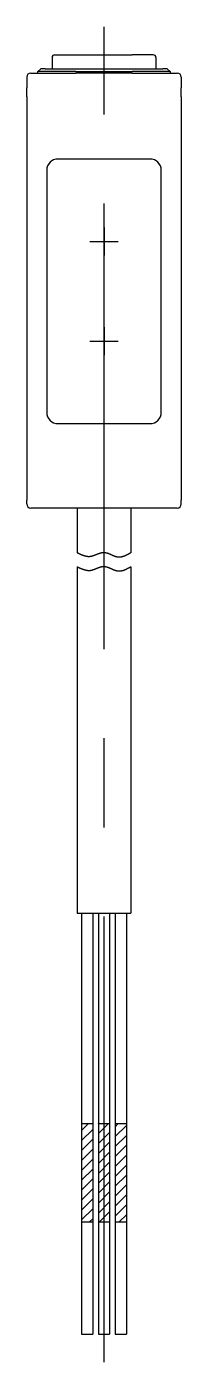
# Model space of a CAD drawing. Extents: x -19 to 102, y -28 to 519.
# Drawn here: x 16 to 27, y 124.6 to 219.7 of the extents above; entities that cross this region are included whole.
import ezdxf

# ---------------------------------------------------------------- set-up
doc = ezdxf.new("R2010")
doc.units = 0
doc.linetypes.add('CENTER', pattern=[50.8, 31.75, -6.35, 6.35, -6.35])
doc.linetypes.add('DASHED', pattern=[19.05, 12.7, -6.35])
doc.layers.get('0').update_dxf_attribs({"linetype": 'CONTINUOUS'})
doc.layers.add('CENTER', color=1, linetype='CONTINUOUS')

msp = doc.modelspace()

# ---------------------------------------------------------------- linework, layer by layer
at = {"color": 7, "linetype": 'CONTINUOUS'}
for p, q in [((17.8, 217.543), (17.8, 216.743)), ((18, 217.743), (19.5, 217.743)), ((19.5, 217.743), (23.5, 217.743)), ((25, 217.743), (23.5, 217.743)), ((25.2, 217.543), (25.2, 216.743)), ((16, 216.143), (16, 215.88)), ((16.3, 216.443), (16.8, 216.443)), ((17, 216.743), (16.8, 216.543)), ((16.8, 216.443), (16.8, 216.543)), ((19.5, 216.543), (16.8, 216.543)), ((16.8, 216.443), (19.5, 216.443)), ((17.316, 216.743), (17, 216.743)), ((17.316, 216.743), (17.8, 216.743)), ((17.8, 216.743), (19.75, 216.743)), ((19.5, 216.543), (23.5, 216.543)), ((23.5, 216.443), (19.5, 216.443)), ((19.75, 216.743), (20.015, 216.743)), ((20.015, 216.743), (20.135, 216.743)), ((20.135, 216.743), (22.865, 216.743)), ((22.865, 216.743), (22.985, 216.743)), ((22.985, 216.743), (23.25, 216.743)), ((23.25, 216.743), (25.2, 216.743)), ((26.2, 216.543), (23.5, 216.543)), ((23.5, 216.443), (26.2, 216.443)), ((25.2, 216.743), (25.676, 216.743)), ((26, 216.743), (25.676, 216.743)), ((26, 216.743), (26.2, 216.543)), ((26.2, 216.543), (26.2, 216.443)), ((26.2, 216.443), (26.7, 216.443)), ((27, 216.143), (27, 215.88)), ((16, 215.88), (16, 215.383)), ((16, 214.746), (16, 215.383)), ((27, 215.88), (27, 215.383)), ((27, 214.746), (27, 215.383)), ((16, 214.746), (16, 187.141)), ((27, 214.746), (27, 187.141)), ((20, 210.318), (18.225, 210.318)), ((24.775, 210.318), (20, 210.318)), ((17.425, 209.518), (17.425, 192.268)), ((25.575, 192.268), (25.575, 209.518)), ((18.225, 191.468), (24.775, 191.468)), ((16, 187.141), (16, 186.504)), ((16, 186.504), (16, 186.007)), ((27, 187.141), (27, 186.504)), ((27, 186.504), (27, 186.007)), ((16, 185.743), (16, 186.007)), ((27, 185.743), (27, 186.007)), ((26.7, 185.443), (16.3, 185.443)), ((19.6, 185.443), (16.3, 185.443)), ((23.4, 185.443), (19.6, 185.443)), ((19.6, 185.443), (19.6, 182.27)), ((23.4, 185.443), (23.4, 182.27)), ((19.6, 181.27), (19.6, 156.6)), ((23.4, 181.27), (23.4, 156.6)), ((19.6, 156.6), (19.9, 156.6)), ((19.9, 156.6), (19.9, 141.6)), ((19.9, 156.6), (20.7, 156.6)), ((20.7, 156.6), (20.7, 141.6)), ((20.7, 156.6), (21.1, 156.6)), ((21.1, 156.6), (21.1, 141.6)), ((21.1, 156.6), (21.9, 156.6)), ((21.9, 156.6), (21.9, 141.6)), ((21.9, 156.6), (22.3, 156.6)), ((22.3, 156.6), (22.3, 141.6)), ((22.3, 156.6), (23.1, 156.6)), ((23.1, 156.6), (23.1, 141.6)), ((23.1, 156.6), (23.4, 156.6)), ((19.9, 141.6), (19.9, 134.6)), ((19.9, 141.6), (20.7, 141.6)), ((20.7, 141.6), (20.7, 134.6)), ((21.1, 141.6), (21.1, 134.6)), ((21.1, 141.6), (21.9, 141.6)), ((21.9, 141.6), (21.9, 134.6)), ((22.3, 141.6), (22.3, 134.6)), ((22.3, 141.6), (23.1, 141.6)), ((23.1, 141.6), (23.1, 134.6)), ((19.9, 134.6), (19.9, 126.6)), ((19.9, 134.6), (20.7, 134.6)), ((20.7, 134.6), (20.7, 126.6)), ((21.1, 134.6), (21.1, 126.6)), ((21.1, 134.6), (21.9, 134.6)), ((21.9, 134.6), (21.9, 126.6)), ((22.3, 134.6), (22.3, 126.6)), ((22.3, 134.6), (23.1, 134.6)), ((23.1, 134.6), (23.1, 126.6)), ((19.9, 126.6), (20.7, 126.6)), ((21.1, 126.6), (21.9, 126.6)), ((22.3, 126.6), (23.1, 126.6))]:
    msp.add_line(p, q, dxfattribs=at)
at = {"color": 3, "linetype": 'DASHED'}
for p, q in [((21.5, 205.443), (21.5, 203.443)), ((20.5, 204.443), (22.5, 204.443)), ((21.5, 198.343), (21.5, 196.343)), ((20.5, 197.343), (22.5, 197.343))]:
    msp.add_line(p, q, dxfattribs=at)
at = {"color": 3, "linetype": 'CONTINUOUS'}
for p, q in [((19.9, 141.102), (20.398, 141.6)), ((19.9, 140.395), (20.7, 141.195)), ((21.1, 141.595), (21.105, 141.6)), ((21.1, 140.888), (21.812, 141.6)), ((21.1, 140.18), (21.9, 140.98)), ((22.3, 141.38), (22.52, 141.6)), ((22.3, 140.673), (23.1, 141.473)), ((19.9, 139.688), (20.7, 140.488)), ((21.1, 139.473), (21.9, 140.273)), ((22.3, 139.966), (23.1, 140.766)), ((22.3, 139.259), (23.1, 140.059)), ((19.9, 138.98), (20.7, 139.78)), ((19.9, 138.273), (20.7, 139.073)), ((21.1, 138.766), (21.9, 139.566)), ((22.3, 138.552), (23.1, 139.352)), ((19.9, 137.566), (20.7, 138.366)), ((21.1, 138.059), (21.9, 138.859)), ((21.1, 137.352), (21.9, 138.152)), ((22.3, 137.845), (23.1, 138.645)), ((19.9, 136.859), (20.7, 137.659)), ((21.1, 136.645), (21.9, 137.445)), ((22.3, 137.138), (23.1, 137.938)), ((22.3, 136.431), (23.1, 137.231)), ((19.9, 136.152), (20.7, 136.952)), ((19.9, 135.445), (20.7, 136.245)), ((21.1, 135.938), (21.9, 136.738)), ((22.3, 135.724), (23.1, 136.524)), ((19.9, 134.738), (20.7, 135.538)), ((21.1, 135.231), (21.9, 136.031)), ((21.176, 134.6), (21.9, 135.324)), ((22.3, 135.017), (23.1, 135.817)), ((22.591, 134.6), (23.1, 135.109)), ((20.469, 134.6), (20.7, 134.831)), ((21.883, 134.6), (21.9, 134.617))]:
    msp.add_line(p, q, dxfattribs=at)
at = {"color": 3}
for points in [[(19.6, 182.27, 0), (19.617, 182.262, 0), (19.634, 182.254, 0), (19.651, 182.246, 0), (19.669, 182.238, 0), (19.686, 182.23, 0), (19.703, 182.222, 0), (19.72, 182.214, 0), (19.738, 182.206, 0), (19.755, 182.199, 0), (19.772, 182.191, 0), (19.789, 182.183, 0), (19.806, 182.176, 0), (19.823, 182.168, 0), (19.84, 182.161, 0), (19.858, 182.153, 0), (19.875, 182.146, 0), (19.892, 182.139, 0), (19.909, 182.132, 0), (19.926, 182.125, 0), (19.944, 182.118, 0), (19.961, 182.112, 0), (19.978, 182.105, 0), (19.995, 182.099, 0), (20.012, 182.093, 0), (20.029, 182.087, 0), (20.047, 182.081, 0), (20.064, 182.075, 0), (20.081, 182.07, 0), (20.098, 182.065, 0), (20.115, 182.06, 0), (20.133, 182.055, 0), (20.15, 182.05, 0), (20.167, 182.046, 0), (20.184, 182.042, 0), (20.201, 182.038, 0), (20.218, 182.034, 0), (20.236, 182.031, 0), (20.253, 182.027, 0), (20.27, 182.024, 0), (20.287, 182.022, 0), (20.304, 182.019, 0), (20.322, 182.017, 0), (20.339, 182.016, 0), (20.356, 182.014, 0), (20.373, 182.013, 0), (20.39, 182.012, 0), (20.407, 182.011, 0), (20.425, 182.011, 0), (20.442, 182.011, 0), (20.459, 182.012, 0), (20.476, 182.012, 0), (20.493, 182.014, 0), (20.51, 182.015, 0), (20.528, 182.017, 0), (20.545, 182.019, 0), (20.562, 182.022, 0), (20.579, 182.025, 0), (20.596, 182.028, 0), (20.613, 182.032, 0), (20.631, 182.036, 0), (20.648, 182.04, 0), (20.665, 182.044, 0), (20.682, 182.049, 0), (20.699, 182.054, 0), (20.716, 182.059, 0), (20.734, 182.065, 0), (20.751, 182.07, 0), (20.768, 182.076, 0), (20.785, 182.082, 0), (20.802, 182.088, 0), (20.819, 182.095, 0), (20.837, 182.101, 0), (20.854, 182.108, 0), (20.871, 182.114, 0), (20.888, 182.121, 0), (20.905, 182.128, 0), (20.922, 182.135, 0), (20.939, 182.142, 0), (20.957, 182.149, 0), (20.974, 182.155, 0), (20.991, 182.162, 0), (21.008, 182.169, 0), (21.025, 182.176, 0), (21.042, 182.183, 0), (21.059, 182.19, 0), (21.076, 182.196, 0), (21.094, 182.203, 0), (21.111, 182.209, 0), (21.128, 182.216, 0), (21.145, 182.222, 0), (21.162, 182.228, 0), (21.179, 182.234, 0), (21.196, 182.239, 0), (21.213, 182.245, 0), (21.23, 182.25, 0), (21.247, 182.255, 0), (21.265, 182.26, 0), (21.282, 182.264, 0), (21.299, 182.268, 0), (21.316, 182.272, 0), (21.333, 182.276, 0), (21.35, 182.279, 0), (21.367, 182.282, 0), (21.384, 182.285, 0), (21.401, 182.287, 0), (21.418, 182.289, 0), (21.435, 182.291, 0), (21.452, 182.292, 0), (21.469, 182.292, 0), (21.486, 182.293, 0), (21.503, 182.292, 0), (21.52, 182.292, 0), (21.538, 182.29, 0), (21.555, 182.289, 0), (21.572, 182.287, 0), (21.588, 182.285, 0), (21.606, 182.282, 0), (21.623, 182.279, 0), (21.64, 182.275, 0), (21.657, 182.271, 0), (21.674, 182.267, 0), (21.691, 182.262, 0), (21.707, 182.258, 0), (21.724, 182.253, 0), (21.741, 182.247, 0), (21.758, 182.242, 0), (21.775, 182.236, 0), (21.792, 182.23, 0), (21.809, 182.223, 0), (21.826, 182.217, 0), (21.843, 182.21, 0), (21.86, 182.203, 0), (21.877, 182.197, 0), (21.894, 182.189, 0), (21.911, 182.182, 0), (21.928, 182.175, 0), (21.945, 182.168, 0), (21.962, 182.16, 0), (21.979, 182.153, 0), (21.996, 182.145, 0), (22.013, 182.137, 0), (22.03, 182.13, 0), (22.047, 182.122, 0), (22.064, 182.115, 0), (22.08, 182.107, 0), (22.097, 182.099, 0), (22.114, 182.092, 0), (22.131, 182.085, 0), (22.148, 182.077, 0), (22.165, 182.07, 0), (22.182, 182.063, 0), (22.199, 182.056, 0), (22.216, 182.05, 0), (22.233, 182.043, 0), (22.25, 182.037, 0), (22.267, 182.03, 0), (22.283, 182.024, 0), (22.3, 182.019, 0), (22.317, 182.013, 0), (22.334, 182.008, 0), (22.351, 182.003, 0), (22.368, 181.998, 0), (22.385, 181.994, 0), (22.402, 181.99, 0), (22.419, 181.986, 0), (22.436, 181.983, 0), (22.453, 181.98, 0), (22.47, 181.977, 0), (22.486, 181.975, 0), (22.503, 181.973, 0), (22.52, 181.972, 0), (22.537, 181.97, 0), (22.554, 181.97, 0), (22.571, 181.97, 0), (22.588, 181.97, 0), (22.605, 181.97, 0), (22.622, 181.971, 0), (22.639, 181.972, 0), (22.655, 181.974, 0), (22.672, 181.976, 0), (22.689, 181.978, 0), (22.706, 181.981, 0), (22.723, 181.984, 0), (22.74, 181.987, 0), (22.757, 181.99, 0), (22.774, 181.994, 0), (22.791, 181.998, 0), (22.808, 182.002, 0), (22.825, 182.007, 0), (22.842, 182.012, 0), (22.858, 182.017, 0), (22.875, 182.023, 0), (22.892, 182.028, 0), (22.909, 182.034, 0), (22.926, 182.04, 0), (22.943, 182.046, 0), (22.96, 182.053, 0), (22.977, 182.06, 0), (22.994, 182.067, 0), (23.011, 182.074, 0), (23.028, 182.081, 0), (23.045, 182.088, 0), (23.061, 182.096, 0), (23.078, 182.104, 0), (23.095, 182.112, 0), (23.112, 182.12, 0), (23.129, 182.128, 0), (23.146, 182.136, 0), (23.163, 182.145, 0), (23.18, 182.153, 0), (23.197, 182.162, 0), (23.214, 182.17, 0), (23.231, 182.179, 0), (23.248, 182.188, 0), (23.265, 182.197, 0), (23.282, 182.206, 0), (23.299, 182.215, 0), (23.315, 182.224, 0), (23.332, 182.233, 0), (23.349, 182.243, 0), (23.366, 182.252, 0), (23.383, 182.261, 0), (23.4, 182.27, 0)], [(19.6, 181.27, 0), (19.617, 181.262, 0), (19.634, 181.254, 0), (19.651, 181.246, 0), (19.669, 181.238, 0), (19.686, 181.23, 0), (19.703, 181.222, 0), (19.72, 181.214, 0), (19.738, 181.206, 0), (19.755, 181.199, 0), (19.772, 181.191, 0), (19.789, 181.183, 0), (19.806, 181.176, 0), (19.823, 181.168, 0), (19.84, 181.161, 0), (19.858, 181.153, 0), (19.875, 181.146, 0), (19.892, 181.139, 0), (19.909, 181.132, 0), (19.926, 181.125, 0), (19.944, 181.118, 0), (19.961, 181.112, 0), (19.978, 181.105, 0), (19.995, 181.099, 0), (20.012, 181.093, 0), (20.029, 181.087, 0), (20.047, 181.081, 0), (20.064, 181.075, 0), (20.081, 181.07, 0), (20.098, 181.065, 0), (20.115, 181.06, 0), (20.133, 181.055, 0), (20.15, 181.05, 0), (20.167, 181.046, 0), (20.184, 181.042, 0), (20.201, 181.038, 0), (20.218, 181.034, 0), (20.236, 181.031, 0), (20.253, 181.027, 0), (20.27, 181.024, 0), (20.287, 181.022, 0), (20.304, 181.019, 0), (20.322, 181.017, 0), (20.339, 181.016, 0), (20.356, 181.014, 0), (20.373, 181.013, 0), (20.39, 181.012, 0), (20.407, 181.011, 0), (20.425, 181.011, 0), (20.442, 181.011, 0), (20.459, 181.012, 0), (20.476, 181.012, 0), (20.493, 181.014, 0), (20.51, 181.015, 0), (20.528, 181.017, 0), (20.545, 181.019, 0), (20.562, 181.022, 0), (20.579, 181.025, 0), (20.596, 181.028, 0), (20.613, 181.032, 0), (20.631, 181.036, 0), (20.648, 181.04, 0), (20.665, 181.044, 0), (20.682, 181.049, 0), (20.699, 181.054, 0), (20.716, 181.059, 0), (20.734, 181.065, 0), (20.751, 181.07, 0), (20.768, 181.076, 0), (20.785, 181.082, 0), (20.802, 181.088, 0), (20.819, 181.095, 0), (20.837, 181.101, 0), (20.854, 181.108, 0), (20.871, 181.114, 0), (20.888, 181.121, 0), (20.905, 181.128, 0), (20.922, 181.135, 0), (20.939, 181.142, 0), (20.957, 181.149, 0), (20.974, 181.155, 0), (20.991, 181.162, 0), (21.008, 181.169, 0), (21.025, 181.176, 0), (21.042, 181.183, 0), (21.059, 181.19, 0), (21.076, 181.196, 0), (21.094, 181.203, 0), (21.111, 181.209, 0), (21.128, 181.216, 0), (21.145, 181.222, 0), (21.162, 181.228, 0), (21.179, 181.234, 0), (21.196, 181.239, 0), (21.213, 181.245, 0), (21.23, 181.25, 0), (21.247, 181.255, 0), (21.265, 181.26, 0), (21.282, 181.264, 0), (21.299, 181.268, 0), (21.316, 181.272, 0), (21.333, 181.276, 0), (21.35, 181.279, 0), (21.367, 181.282, 0), (21.384, 181.285, 0), (21.401, 181.287, 0), (21.418, 181.289, 0), (21.435, 181.291, 0), (21.452, 181.292, 0), (21.469, 181.292, 0), (21.486, 181.293, 0), (21.503, 181.292, 0), (21.52, 181.292, 0), (21.538, 181.29, 0), (21.555, 181.289, 0), (21.572, 181.287, 0), (21.588, 181.285, 0), (21.606, 181.282, 0), (21.623, 181.279, 0), (21.64, 181.275, 0), (21.657, 181.271, 0), (21.674, 181.267, 0), (21.691, 181.262, 0), (21.707, 181.258, 0), (21.724, 181.253, 0), (21.741, 181.247, 0), (21.758, 181.242, 0), (21.775, 181.236, 0), (21.792, 181.23, 0), (21.809, 181.223, 0), (21.826, 181.217, 0), (21.843, 181.21, 0), (21.86, 181.203, 0), (21.877, 181.197, 0), (21.894, 181.189, 0), (21.911, 181.182, 0), (21.928, 181.175, 0), (21.945, 181.168, 0), (21.962, 181.16, 0), (21.979, 181.153, 0), (21.996, 181.145, 0), (22.013, 181.137, 0), (22.03, 181.13, 0), (22.047, 181.122, 0), (22.064, 181.115, 0), (22.08, 181.107, 0), (22.097, 181.099, 0), (22.114, 181.092, 0), (22.131, 181.085, 0), (22.148, 181.077, 0), (22.165, 181.07, 0), (22.182, 181.063, 0), (22.199, 181.056, 0), (22.216, 181.05, 0), (22.233, 181.043, 0), (22.25, 181.037, 0), (22.267, 181.03, 0), (22.283, 181.024, 0), (22.3, 181.019, 0), (22.317, 181.013, 0), (22.334, 181.008, 0), (22.351, 181.003, 0), (22.368, 180.998, 0), (22.385, 180.994, 0), (22.402, 180.99, 0), (22.419, 180.986, 0), (22.436, 180.983, 0), (22.453, 180.98, 0), (22.47, 180.977, 0), (22.486, 180.975, 0), (22.503, 180.973, 0), (22.52, 180.972, 0), (22.537, 180.97, 0), (22.554, 180.97, 0), (22.571, 180.97, 0), (22.588, 180.97, 0), (22.605, 180.97, 0), (22.622, 180.971, 0), (22.639, 180.972, 0), (22.655, 180.974, 0), (22.672, 180.976, 0), (22.689, 180.978, 0), (22.706, 180.981, 0), (22.723, 180.984, 0), (22.74, 180.987, 0), (22.757, 180.99, 0), (22.774, 180.994, 0), (22.791, 180.998, 0), (22.808, 181.002, 0), (22.825, 181.007, 0), (22.842, 181.012, 0), (22.858, 181.017, 0), (22.875, 181.023, 0), (22.892, 181.028, 0), (22.909, 181.034, 0), (22.926, 181.04, 0), (22.943, 181.046, 0), (22.96, 181.053, 0), (22.977, 181.06, 0), (22.994, 181.067, 0), (23.011, 181.074, 0), (23.028, 181.081, 0), (23.045, 181.088, 0), (23.061, 181.096, 0), (23.078, 181.104, 0), (23.095, 181.112, 0), (23.112, 181.12, 0), (23.129, 181.128, 0), (23.146, 181.136, 0), (23.163, 181.145, 0), (23.18, 181.153, 0), (23.197, 181.162, 0), (23.214, 181.17, 0), (23.231, 181.179, 0), (23.248, 181.188, 0), (23.265, 181.197, 0), (23.282, 181.206, 0), (23.299, 181.215, 0), (23.315, 181.224, 0), (23.332, 181.233, 0), (23.349, 181.243, 0), (23.366, 181.252, 0), (23.383, 181.261, 0), (23.4, 181.27, 0)]]:
    msp.add_polyline3d(points, dxfattribs=at)
at = {"color": 7, "linetype": 'CONTINUOUS'}
for centre, radius, start, end in [((18, 217.543), 0.2, 90, 180), ((25, 217.543), 0.2, 0, 90), ((16.3, 216.143), 0.3, 90, 180), ((26.7, 216.143), 0.3, 0, 90), ((18.225, 209.518), 0.8, 90, 180), ((24.775, 209.518), 0.8, 0, 90), ((18.225, 192.268), 0.8, 180, 270), ((24.775, 192.268), 0.8, 270, 0), ((16.3, 185.743), 0.3, 180, 270), ((26.7, 185.743), 0.3, 270, 0)]:
    msp.add_arc(centre, radius, start, end, dxfattribs=at)
at = {"layer": 'CENTER', "color": 1, "linetype": 'CENTER'}
msp.add_line((21.5, 124.6), (21.5, 219.743), dxfattribs=at)

doc.saveas('drawing.dxf')
